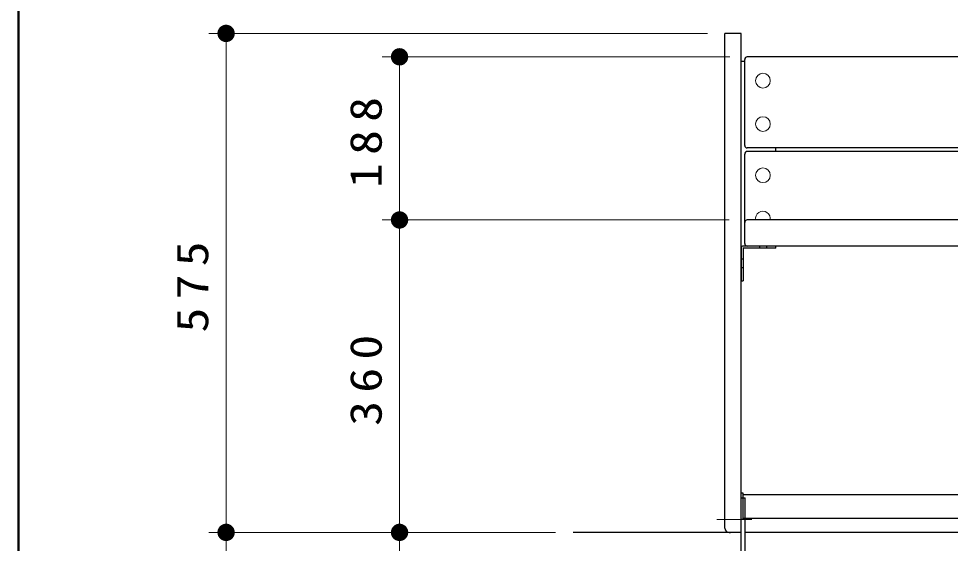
# Model space of a CAD drawing. Units: millimetres on the paper, scale 1:20. Extents: x -385 to 0, y 0 to 267.
# Drawn here: x -385 to -331.3, y 100.9 to 131.2 of the extents above; entities that cross this region are included whole.
import ezdxf

# ---------------------------------------------------------------- set-up
doc = ezdxf.new("R2010")
doc.units = ezdxf.units.MM
doc.linetypes.add('USER2', pattern=[6, 3, -1, 1, -1])
doc.layers.add('1_20', color=7, linetype='Continuous', lineweight=13)
doc.layers.add('NAKAMURA図枠', color=7, linetype='Continuous', lineweight=13)
doc.styles.add('ＭＳ ゴシック', font='')
doc.styles.get('ＭＳ ゴシック').set_extended_font_data('MS Gothic')

# ---------------------------------------------------------------- blocks, each defined once
blk = doc.blocks.new('filled_dot')
at = {"color": 0, "linetype": 'Continuous', "lineweight": -2, "const_width": 1.25}
blk.add_lwpolyline([(-0.625, 0, 1), (0.625, 0, 1)], format="xyb", close=True, dxfattribs=at)

msp = doc.modelspace()

# ---------------------------------------------------------------- linework, layer by layer
at = {"layer": '1_20'}
for p, q in [((-345.288, 130.323), (-374.038, 130.323)), ((-373.038, 101.573), (-373.038, 130.323)), ((-343.988, 128.973), (-364.038, 128.973)), ((-363.038, 119.573), (-363.038, 128.973)), ((-344.038, 119.573), (-364.038, 119.573)), ((-363.038, 101.573), (-363.038, 119.573)), ((-368.576, 101.573), (-374.038, 101.573)), ((-354.038, 101.573), (-374.038, 101.573)), ((-373.038, 76.573), (-373.038, 101.573)), ((-363.038, 101.573), (-363.038, 95.573))]:
    msp.add_line(p, q, dxfattribs=at)
at = {"layer": '1_20', "color": 1, "lineweight": 25}
for p, q in [((-344.288, 101.823), (-344.288, 130.323)), ((-343.338, 130.323), (-344.288, 130.323)), ((-343.338, 101.573), (-343.338, 130.323)), ((-344.038, 101.573), (-343.963, 101.573))]:
    msp.add_line(p, q, dxfattribs=at)
at = {"layer": '1_20', "color": 20, "lineweight": 25}
for p, q in [((-315.538, 128.973), (-342.988, 128.973)), ((-343.138, 123.873), (-343.138, 128.823)), ((-315.538, 123.723), (-342.988, 123.723)), ((-343.138, 118.223), (-343.138, 123.373)), ((-315.538, 123.523), (-342.988, 123.523))]:
    msp.add_line(p, q, dxfattribs=at)
at = {"layer": '1_20', "color": 2, "lineweight": 25}
for p, q in [((-343.338, 128.723), (-343.138, 128.723)), ((-341.338, 123.523), (-341.338, 123.723)), ((-343.338, 102.323), (-343.338, 103.823)), ((-343.223, 103.823), (-343.338, 103.823)), ((-343.223, 102.323), (-343.223, 103.823)), ((-343.223, 103.753), (-287.853, 103.753)), ((-343.223, 102.323), (-343.338, 102.323)), ((-343.223, 102.393), (-287.853, 102.393))]:
    msp.add_line(p, q, dxfattribs=at)
at = {"layer": '1_20', "color": 40, "lineweight": 25}
for p, q in [((-315.538, 119.573), (-342.988, 119.573)), ((-315.538, 118.073), (-342.988, 118.073))]:
    msp.add_line(p, q, dxfattribs=at)
at = {"layer": '1_20', "lineweight": 25}
for p, q in [((-343.338, 117.958), (-343.338, 116.073)), ((-341.338, 118.073), (-343.223, 118.073)), ((-341.338, 117.958), (-343.223, 117.958)), ((-343.223, 117.958), (-343.223, 116.073)), ((-342.288, 118.073), (-342.288, 117.958)), ((-341.888, 118.073), (-341.888, 117.958)), ((-341.338, 117.958), (-341.338, 118.073)), ((-343.223, 117.323), (-343.338, 117.323)), ((-343.223, 116.823), (-343.338, 116.823)), ((-343.338, 116.073), (-343.223, 116.073)), ((-343.338, 95.873), (-343.338, 103.573)), ((-343.338, 103.573), (-343.113, 103.573)), ((-343.113, 95.873), (-343.113, 103.573)), ((-343.338, 101.573), (-353.038, 101.573)), ((-287.963, 101.573), (-343.113, 101.573))]:
    msp.add_line(p, q, dxfattribs=at)
at = {"layer": '1_20', "linetype": 'USER2'}
msp.add_line((-344.747, 102.323), (-342.722, 102.323), dxfattribs=at)
at = {"layer": '1_20'}
for centre in [(-342.088, 127.598), (-342.088, 125.098), (-342.088, 122.148)]:
    msp.add_circle(centre, 0.425, dxfattribs=at)
at = {"layer": '1_20', "color": 20, "lineweight": 25}
for centre, start, end in [((-342.988, 128.823), 90, 180), ((-342.988, 123.873), 180, 270), ((-342.988, 123.373), 90, 180), ((-342.988, 118.223), 180, 270)]:
    msp.add_arc(centre, 0.15, start, end, dxfattribs=at)
at = {"layer": '1_20'}
msp.add_arc((-342.088, 119.648), 0.425, 349.8358, 190.1643, dxfattribs=at)
at = {"layer": '1_20', "color": 40, "lineweight": 25}
msp.add_arc((-342.988, 119.423), 0.15, 90, 180, dxfattribs=at)
at = {"layer": '1_20', "lineweight": 25}
msp.add_arc((-343.223, 117.958), 0.115, 90, 180, dxfattribs=at)
at = {"layer": '1_20', "color": 1, "lineweight": 25}
msp.add_arc((-344.038, 101.823), 0.25, 180, 270, dxfattribs=at)
at = {"layer": 'NAKAMURA図枠', "lineweight": 50}
msp.add_line((-385, 267), (-385, 0), dxfattribs=at)

# ---------------------------------------------------------------- block references
at = {"layer": '1_20', "xscale": 0.4, "yscale": 0.4}
for p, rotation in [((-373.038, 130.323), 270), ((-363.038, 128.973), 270), ((-363.038, 119.573), 90), ((-363.038, 119.573), 270), ((-373.038, 101.573), 90), ((-373.038, 101.573), 270), ((-363.038, 101.573), 270), ((-363.038, 101.573), 90)]:
    msp.add_blockref('filled_dot', p, dxfattribs=dict(at, rotation=rotation))

# ---------------------------------------------------------------- texts
at = {"layer": '1_20', "char_height": 1.833, "attachment_point": 8, "rotation": 90, "style": 'ＭＳ ゴシック'}
for s, insert in [('\\T1.33;\\W1.15;188', (-364.038, 124.273)), ('\\T1.33;\\W1.15;575', (-374.038, 115.948)), ('\\T1.33;\\W1.15;360', (-364.038, 110.573))]:
    msp.add_mtext(s, dxfattribs=dict(at, insert=insert))

doc.saveas('drawing.dxf')
